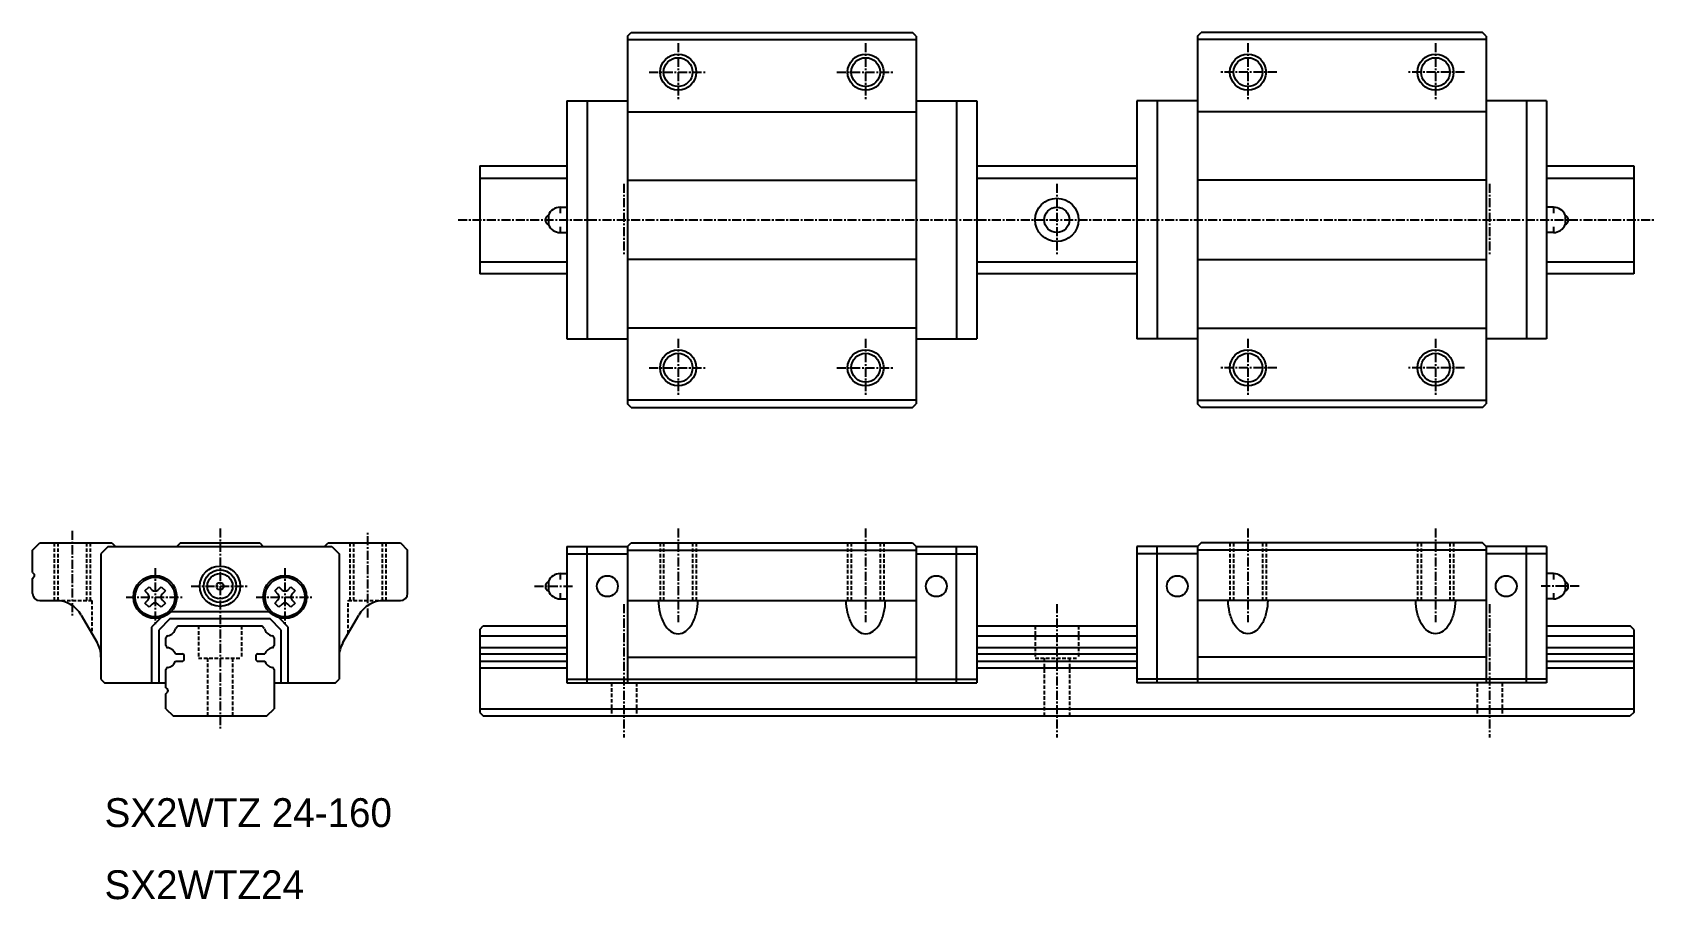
# Model space of a CAD drawing. Extents: x 0 to 225, y 10 to 130.
import ezdxf

# ---------------------------------------------------------------- set-up
doc = ezdxf.new("R2010")
doc.units = 0
doc.linetypes.add('CENTER', pattern=[2, 1.25, -0.25, 0.25, -0.25])
doc.linetypes.add('DASHED', pattern=[0.75, 0.5, -0.25])
doc.layers.get('0').update_dxf_attribs({"linetype": 'CONTINUOUS'})
doc.layers.add('CENTER', color=1, linetype='CENTER')

msp = doc.modelspace()

# ---------------------------------------------------------------- linework, layer by layer
at = {"color": 7}
for p, q in [((82.5, 129.7), (83, 130.2)), ((82.5, 129.7), (82.5, 78.7)), ((82.5, 129.2), (122.5, 129.2)), ((83, 130.2), (122, 130.2)), ((122.5, 129.7), (122, 130.2)), ((122.5, 129.7), (122.5, 78.7)), ((161.5, 129.7), (162, 130.2)), ((161.5, 129.7), (161.5, 78.7)), ((201.5, 129.2), (161.5, 129.2)), ((201, 130.2), (162, 130.2)), ((201.5, 129.7), (201, 130.2)), ((201.5, 129.7), (201.5, 78.7)), ((74.1, 120.7), (74.1, 87.7)), ((74.1, 120.7), (82.5, 120.7)), ((76.9, 120.7), (76.9, 87.7)), ((122.5, 120.7), (130.9, 120.7)), ((128.1, 120.7), (128.1, 87.7)), ((130.9, 120.7), (130.9, 87.7)), ((153.1, 120.7), (153.1, 87.7)), ((161.5, 120.7), (153.1, 120.7)), ((155.9, 120.7), (155.9, 87.7)), ((209.9, 120.7), (201.5, 120.7)), ((207.1, 120.7), (207.1, 87.7)), ((209.9, 120.7), (209.9, 87.7)), ((82.5, 119.2), (122.5, 119.2)), ((201.5, 119.2), (161.5, 119.2)), ((62, 111.7), (74.1, 111.7)), ((62, 111.7), (62, 96.7)), ((130.9, 111.7), (153.1, 111.7)), ((209.9, 111.7), (222, 111.7)), ((222, 111.7), (222, 96.7)), ((62, 109.99), (74.1, 109.99)), ((82.5, 109.7), (122.5, 109.7)), ((130.9, 109.99), (153.1, 109.99)), ((201.5, 109.7), (161.5, 109.7)), ((209.9, 109.99), (222, 109.99)), ((73.15, 105.95), (74.1, 105.95)), ((73.15, 105.95), (73.15, 105.15)), ((210.85, 105.95), (209.9, 105.95)), ((210.85, 105.95), (210.85, 105.15)), ((71.52, 104.84), (71.52, 103.56)), ((212.48, 104.84), (212.48, 103.56)), ((73.15, 103.25), (73.15, 102.45)), ((73.15, 102.45), (74.1, 102.45)), ((210.85, 102.45), (209.9, 102.45)), ((210.85, 103.25), (210.85, 102.45)), ((62, 98.4), (74.1, 98.4)), ((122.5, 98.7), (82.5, 98.7)), ((130.9, 98.4), (153.1, 98.4)), ((161.5, 98.7), (201.5, 98.7)), ((209.9, 98.4), (222, 98.4)), ((74.1, 96.7), (62, 96.7)), ((153.1, 96.7), (130.9, 96.7)), ((222, 96.7), (209.9, 96.7)), ((122.5, 89.2), (82.5, 89.2)), ((161.5, 89.2), (201.5, 89.2)), ((74.1, 87.7), (82.5, 87.7)), ((122.5, 87.7), (130.9, 87.7)), ((161.5, 87.7), (153.1, 87.7)), ((209.9, 87.7), (201.5, 87.7)), ((122.5, 79.2), (82.5, 79.2)), ((161.5, 79.2), (201.5, 79.2)), ((83, 78.2), (82.5, 78.7)), ((83, 78.2), (122, 78.2)), ((122, 78.2), (122.5, 78.7)), ((162, 78.2), (161.5, 78.7)), ((201, 78.2), (162, 78.2)), ((201, 78.2), (201.5, 78.7)), ((0, 58.4), (1, 59.4)), ((1, 59.4), (11, 59.4)), ((10.5, 58.9), (9.5, 57.9)), ((10.5, 58.9), (41.5, 58.9)), ((11, 59.4), (11.5, 58.9)), ((20.5, 59.4), (20, 58.9)), ((20.5, 59.4), (31.5, 59.4)), ((31.5, 59.4), (32, 58.9)), ((40.5, 58.9), (41, 59.4)), ((41, 59.4), (51, 59.4)), ((41.5, 58.9), (42.5, 57.9)), ((51, 59.4), (52, 58.4)), ((74.1, 58.9), (74.1, 40)), ((74.1, 58.9), (82.5, 58.9)), ((76.9, 40), (76.9, 58.9)), ((82.5, 58.9), (83, 59.4)), ((82.5, 58.9), (82.5, 40)), ((83, 59.4), (122, 59.4)), ((122, 59.4), (122.5, 58.9)), ((122.5, 58.9), (130.9, 58.9)), ((122.5, 58.9), (122.5, 40)), ((128.1, 40), (128.1, 58.9)), ((130.9, 58.9), (130.9, 40)), ((161.5, 58.9), (153.1, 58.9)), ((153.1, 58.9), (153.1, 40)), ((155.9, 40), (155.9, 58.9)), ((162, 59.4), (161.5, 58.9)), ((161.5, 58.9), (161.5, 40)), ((201, 59.4), (162, 59.4)), ((201.5, 58.9), (201, 59.4)), ((209.9, 58.9), (201.5, 58.9)), ((201.5, 58.9), (201.5, 40)), ((207.1, 40), (207.1, 58.9)), ((209.9, 58.9), (209.9, 40)), ((0, 55.32), (0, 58.4)), ((9.5, 57.9), (9.5, 40.5)), ((42.5, 57.9), (42.5, 40.5)), ((52, 52.4), (52, 58.4)), ((74.1, 57.9), (82.5, 57.9)), ((82.5, 58.39), (122.5, 58.39)), ((122.5, 57.9), (130.9, 57.9)), ((161.5, 57.9), (153.1, 57.9)), ((201.5, 58.39), (161.5, 58.39)), ((209.9, 57.9), (201.5, 57.9)), ((0, 55.32), (0.21, 55.11)), ((0, 54.48), (0.21, 54.69)), ((0, 52.4), (0, 54.48)), ((71.52, 54.04), (71.52, 52.76)), ((73.15, 55.15), (74.1, 55.15)), ((73.15, 55.15), (73.15, 54.35)), ((210.85, 55.15), (209.9, 55.15)), ((210.85, 55.15), (210.85, 54.35)), ((212.48, 54.04), (212.48, 52.76)), ((15.58, 52.74), (16.16, 53.32)), ((15.58, 52.74), (16.03, 52.29)), ((16.16, 53.32), (16.61, 52.87)), ((17.39, 52.87), (17.84, 53.32)), ((17.84, 53.32), (18.42, 52.74)), ((17.97, 52.29), (18.42, 52.74)), ((33.58, 52.74), (34.16, 53.32)), ((33.58, 52.74), (34.03, 52.29)), ((34.16, 53.32), (34.61, 52.87)), ((35.39, 52.87), (35.84, 53.32)), ((35.84, 53.32), (36.42, 52.74)), ((35.97, 52.29), (36.42, 52.74)), ((73.15, 52.45), (73.15, 51.65)), ((210.85, 52.45), (210.85, 51.65)), ((1, 51.4), (3.29, 51.4)), ((16.03, 51.51), (15.58, 51.06)), ((16.16, 50.48), (15.58, 51.06)), ((16.61, 50.93), (16.16, 50.48)), ((17.84, 50.48), (17.39, 50.93)), ((18.42, 51.06), (17.84, 50.48)), ((18.42, 51.06), (17.97, 51.51)), ((19.24, 49.9), (32.76, 49.9)), ((34.03, 51.51), (33.58, 51.06)), ((34.16, 50.48), (33.58, 51.06)), ((34.61, 50.93), (34.16, 50.48)), ((35.84, 50.48), (35.39, 50.93)), ((36.42, 51.06), (35.84, 50.48)), ((36.42, 51.06), (35.97, 51.51)), ((48.71, 51.4), (51, 51.4)), ((73.15, 51.65), (74.1, 51.65)), ((82.5, 51.4), (122.5, 51.4)), ((201.5, 51.4), (161.5, 51.4)), ((210.85, 51.65), (209.9, 51.65)), ((6.75, 49.4), (8.96, 45.57)), ((16.52, 47.73), (16.52, 40)), ((17.8, 49.01), (16.52, 47.73)), ((17.52, 47.32), (17.52, 40)), ((19.1, 48.9), (17.52, 47.32)), ((19.1, 48.9), (32.89, 48.9)), ((20.21, 47.9), (19.86, 47.55)), ((20.21, 47.9), (31.79, 47.9)), ((32.14, 47.55), (31.79, 47.9)), ((34.47, 47.32), (32.89, 48.9)), ((35.47, 47.73), (34.2, 49.01)), ((34.47, 40), (34.47, 47.32)), ((35.47, 40), (35.47, 47.73)), ((43.04, 45.57), (45.25, 49.4)), ((62, 47.4), (62.5, 47.9)), ((62, 47.4), (62, 35.9)), ((62.5, 47.9), (74.1, 47.9)), ((130.9, 47.9), (153.1, 47.9)), ((209.9, 47.9), (221.5, 47.9)), ((222, 47.4), (221.5, 47.9)), ((222, 47.4), (222, 35.9)), ((18.5, 45.17), (18.5, 46.23)), ((33.5, 46.23), (33.5, 45.17)), ((62, 46.5), (74.1, 46.5)), ((130.9, 46.5), (153.1, 46.5)), ((209.9, 46.5), (222, 46.5)), ((19.81, 44), (20.75, 44)), ((19.81, 43), (20.75, 43)), ((21.05, 43.3), (21.05, 43.7)), ((30.95, 43.7), (30.95, 43.3)), ((31.25, 44), (32.19, 44)), ((31.25, 43), (32.19, 43)), ((62, 44.9), (74.1, 44.9)), ((62, 44), (74.1, 44)), ((62, 43), (74.1, 43)), ((82.5, 43.57), (122.5, 43.57)), ((130.9, 44.9), (153.1, 44.9)), ((130.9, 44), (153.1, 44)), ((130.9, 43), (153.1, 43)), ((201.5, 43.57), (161.5, 43.57)), ((209.9, 44.9), (222, 44.9)), ((209.9, 44), (222, 44)), ((209.9, 43), (222, 43)), ((18.5, 39.32), (18.5, 41.83)), ((33.5, 41.83), (33.5, 36.4)), ((62, 42.1), (74.1, 42.1)), ((130.9, 42.1), (153.1, 42.1)), ((209.9, 42.1), (222, 42.1)), ((9.5, 40.5), (10, 40)), ((10, 40), (18.5, 40)), ((18.5, 39.32), (18.71, 39.11)), ((18.5, 38.48), (18.71, 38.69)), ((18.5, 36.4), (18.5, 38.48)), ((33.5, 40), (42, 40)), ((42, 40), (42.5, 40.5)), ((74.1, 40.5), (130.9, 40.5)), ((74.1, 40), (130.9, 40)), ((82.5, 40.5), (122.5, 40.5)), ((209.9, 40.5), (153.1, 40.5)), ((209.9, 40), (153.1, 40)), ((201.5, 40.5), (161.5, 40.5)), ((18.5, 36.4), (19.5, 35.4)), ((32.5, 35.4), (33.5, 36.4)), ((62, 36.4), (222, 36.4)), ((19.5, 35.4), (32.5, 35.4)), ((62, 35.9), (62.5, 35.4)), ((62.5, 35.4), (221.5, 35.4)), ((222, 35.9), (221.5, 35.4))]:
    msp.add_line(p, q, dxfattribs=at)
at = {"color": 3, "linetype": 'DASHED'}
for p, q in [((3, 59.4), (3, 51.4)), ((3.5, 59.4), (3.5, 51.4)), ((7.5, 59.4), (7.5, 51.4)), ((8, 59.4), (8, 51.4)), ((44, 59.4), (44, 51.4)), ((44.5, 59.4), (44.5, 51.4)), ((48.5, 59.4), (48.5, 51.4)), ((49, 59.4), (49, 51.4)), ((87, 59.4), (87, 51.4)), ((87.5, 59.4), (87.5, 51.4)), ((91.5, 59.4), (91.5, 51.4)), ((92, 59.4), (92, 51.4)), ((113, 59.4), (113, 51.4)), ((113.5, 59.4), (113.5, 51.4)), ((117.5, 59.4), (117.5, 51.4)), ((118, 59.4), (118, 51.4)), ((166, 59.4), (166, 51.4)), ((166.5, 59.4), (166.5, 51.4)), ((170.5, 59.4), (170.5, 51.4)), ((171, 59.4), (171, 51.4)), ((192, 59.4), (192, 51.4)), ((192.5, 59.4), (192.5, 51.4)), ((196.5, 59.4), (196.5, 51.4)), ((197, 59.4), (197, 51.4)), ((3.29, 51.4), (8.25, 51.4)), ((8.25, 51.4), (8.25, 46.81)), ((43.75, 46.81), (43.75, 51.4)), ((43.75, 51.4), (48.71, 51.4)), ((23, 47.92), (23, 43.42)), ((29, 47.9), (29, 43.42)), ((139, 47.9), (139, 43.4)), ((145, 47.9), (145, 43.4)), ((23, 43.42), (29, 43.42)), ((24.25, 43.42), (24.25, 35.4)), ((27.75, 43.42), (27.75, 35.4)), ((139, 43.4), (145, 43.4)), ((140.25, 43.4), (140.25, 35.4)), ((143.75, 43.4), (143.75, 35.4)), ((80.25, 40), (80.25, 35.4)), ((83.75, 40), (83.75, 35.4)), ((200.25, 40), (200.25, 35.4)), ((203.75, 40), (203.75, 35.4))]:
    msp.add_line(p, q, dxfattribs=at)
at = {"color": 7, "linetype": 'CONTINUOUS'}
for points in [[(86.75, 51.4, 0.051789), (86.96, 49.75, 0.071309), (87.56, 48.2, 0.099914), (88.45, 47.17, 0.167433), (89.5, 46.81, 0.167433), (90.56, 47.17, 0.099914), (91.45, 48.2, 0.071309), (92.04, 49.75, 0.051789), (92.25, 51.4, 0.057233)], [(112.75, 51.4, 0.051789), (112.96, 49.75, 0.071309), (113.56, 48.2, 0.099914), (114.45, 47.17, 0.167433), (115.5, 46.81, 0.167433), (116.56, 47.17, 0.099914), (117.45, 48.2, 0.071309), (118.04, 49.75, 0.051789), (118.25, 51.4, 0.057233)], [(171.25, 51.4, -0.051789), (171.04, 49.75, -0.071309), (170.44, 48.2, -0.099914), (169.55, 47.17, -0.167433), (168.5, 46.81, -0.167433), (167.44, 47.17, -0.099914), (166.55, 48.2, -0.071309), (165.96, 49.75, -0.051789), (165.75, 51.4, -0.057233)], [(197.25, 51.4, -0.051789), (197.04, 49.75, -0.071309), (196.44, 48.2, -0.099914), (195.55, 47.17, -0.167433), (194.5, 46.81, -0.167433), (193.44, 47.17, -0.099914), (192.55, 48.2, -0.071309), (191.96, 49.75, -0.051789), (191.75, 51.4, -0.057233)]]:
    msp.add_lwpolyline(points, format="xyb", dxfattribs=at)
at = {"color": 3, "linetype": 'CONTINUOUS'}
for centre in [(89.5, 124.7), (115.5, 124.7), (168.5, 124.7), (194.5, 124.7), (89.5, 83.7), (115.5, 83.7), (168.5, 83.7), (194.5, 83.7)]:
    msp.add_circle(centre, 2.5, dxfattribs=at)
at = {"color": 7}
for centre, radius in [((89.5, 124.7), 2), ((115.5, 124.7), 2), ((168.5, 124.7), 2), ((194.5, 124.7), 2), ((142, 104.2), 3), ((142, 104.2), 1.75), ((89.5, 83.7), 2), ((115.5, 83.7), 2), ((168.5, 83.7), 2), ((194.5, 83.7), 2), ((17, 51.9), 3), ((17, 51.9), 2.75), ((26, 53.4), 2.8), ((26, 53.4), 2.25), ((26, 53.4), 1.75), ((35, 51.9), 3), ((35, 51.9), 2.75), ((79.7, 53.4), 1.45), ((125.3, 53.4), 1.45), ((158.7, 53.4), 1.45), ((204.3, 53.4), 1.45), ((26, 53.4), 0.5)]:
    msp.add_circle(centre, radius, dxfattribs=at)
for centre, radius, start, end in [((73.15, 104.2), 1.75, 90, 158.4596), ((210.85, 104.2), 1.75, 21.5404, 90), ((71.8, 104.2), 0.7, 113.3799, 246.62), ((73.15, 104.2), 1.75, 201.5404, 270), ((210.85, 104.2), 1.75, 270, 338.4596), ((212.2, 104.2), 0.7, 293.38, 66.6201), ((0, 54.9), 0.3, 314.9998, 45.0003), ((71.8, 53.4), 0.7, 113.3799, 246.62), ((73.15, 53.4), 1.75, 90, 158.4596), ((210.85, 53.4), 1.75, 21.5404, 90), ((212.2, 53.4), 0.7, 293.38, 66.6201), ((1, 52.4), 1, 180, 270), ((15.64, 51.9), 0.55, 315.0001, 44.9999), ((17, 53.26), 0.55, 225, 315), ((18.36, 51.9), 0.55, 135, 225), ((33.64, 51.9), 0.55, 315.0001, 44.9999), ((35, 53.26), 0.55, 225, 315), ((36.36, 51.9), 0.55, 135, 225), ((51, 52.4), 1, 270, 0), ((73.15, 53.4), 1.75, 201.5404, 270), ((210.85, 53.4), 1.75, 270, 338.4596), ((3.29, 47.4), 4, 30, 89.9999), ((17, 50.54), 0.55, 45, 135), ((35, 50.54), 0.55, 45, 135), ((48.71, 47.4), 4, 90, 150), ((18.5, 47.9), 1.4, 280.1642, 345.5225), ((33.5, 47.9), 1.4, 194.4775, 259.8358), ((5.5, 43.57), 4, 0.0001, 30), ((18.8, 46.23), 0.3, 100.1643, 180), ((18.8, 45.17), 0.3, 180, 259.8357), ((33.2, 46.23), 0.3, 0, 79.8356), ((33.2, 45.17), 0.3, 280.1644, 0), ((46.5, 43.57), 4, 149.9999, 179.9999), ((18.5, 43.5), 1.4, 20.9249, 79.8358), ((18.5, 43.5), 1.4, 280.1642, 339.0751), ((20.75, 43.7), 0.3, 0, 90), ((20.75, 43.3), 0.3, 270, 0), ((31.25, 43.7), 0.3, 90, 180), ((31.25, 43.3), 0.3, 180, 270), ((33.5, 43.5), 1.4, 100.1642, 159.0752), ((33.5, 43.5), 1.4, 200.9248, 259.8358), ((18.8, 41.83), 0.3, 100.1643, 180), ((33.2, 41.83), 0.3, 0, 79.8356), ((18.5, 38.9), 0.3, 314.9995, 45.0005)]:
    msp.add_arc(centre, radius, start, end, dxfattribs=at)
for p in [(74.1, 104.2), (130.9, 104.2), (153.1, 104.2), (209.9, 104.2), (26, 59.4)]:
    msp.add_point(p, dxfattribs=at)
at = {"layer": 'CENTER', "color": 1, "linetype": 'CENTER'}
for p, q in [((89.5, 128.7), (89.5, 120.7)), ((115.5, 128.7), (115.5, 120.7)), ((168.5, 128.7), (168.5, 120.7)), ((194.5, 128.7), (194.5, 120.7)), ((85.5, 124.7), (93.5, 124.7)), ((111.5, 124.7), (119.5, 124.7)), ((172.5, 124.7), (164.5, 124.7)), ((198.5, 124.7), (190.5, 124.7)), ((82, 109.2), (82, 99.2)), ((142, 109.2), (142, 99.2)), ((202, 109.2), (202, 99.2)), ((59, 104.2), (225, 104.2)), ((89.5, 87.7), (89.5, 79.7)), ((115.5, 87.7), (115.5, 79.7)), ((168.5, 87.7), (168.5, 79.7)), ((194.5, 87.7), (194.5, 79.7)), ((85.5, 83.7), (93.5, 83.7)), ((111.5, 83.7), (119.5, 83.7)), ((172.5, 83.7), (164.5, 83.7)), ((198.5, 83.7), (190.5, 83.7)), ((5.5, 61.07), (5.5, 49.07)), ((26, 61.4), (26, 33.4)), ((46.5, 49.07), (46.5, 61.07)), ((89.5, 61.4), (89.5, 48.42)), ((115.5, 61.4), (115.5, 48.42)), ((168.5, 61.4), (168.5, 48.42)), ((194.5, 61.4), (194.5, 48.42)), ((17, 55.9), (17, 47.9)), ((35, 55.9), (35, 47.9)), ((13, 51.9), (21, 51.9)), ((22, 53.4), (30, 53.4)), ((31, 51.9), (39, 51.9)), ((69.6, 53.4), (75.02, 53.4)), ((214.4, 53.4), (208.98, 53.4)), ((82, 50.9), (82, 32.4)), ((142, 50.9), (142, 32.4)), ((202, 50.9), (202, 32.4))]:
    msp.add_line(p, q, dxfattribs=at)

# ---------------------------------------------------------------- texts
at = {"color": 7}
for s, p in [('SX2WTZ 24-160', (10, 20)), ('SX2WTZ24', (10, 10))]:
    msp.add_text(s, height=4, dxfattribs=at).set_placement(p)

doc.saveas('drawing.dxf')
